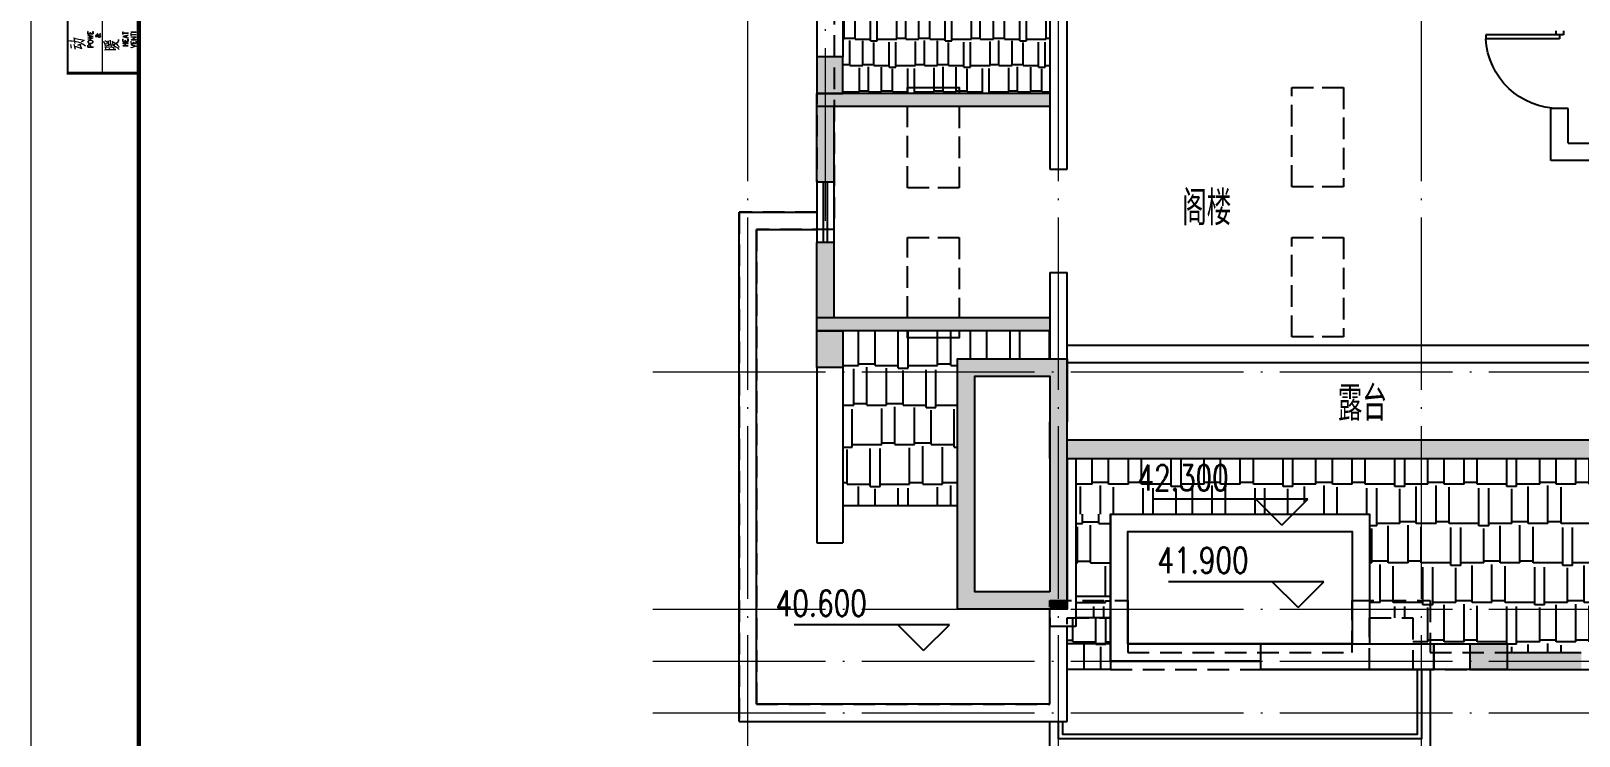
# Model space of a CAD drawing. Extents: x 1332633 to 1595679, y 264824 to 640777.
# Drawn here: x 1338833 to 1356757, y 449708 to 457878 of the extents above; entities that cross this region are included whole.
import ezdxf
from ezdxf.enums import TextEntityAlignment as Align

# ---------------------------------------------------------------- set-up
doc = ezdxf.new("R2010")
doc.units = 0
doc.header["$LTSCALE"] = 1000
doc.header["$MEASUREMENT"] = 0
for name, pattern in [('DASH', [0.35, 0.25, -0.1]), ('DOTE', [2.42, 2, -0.2, 0.02, -0.2]), ('HIDDEN', [0.375, 0.25, -0.125])]:
    doc.linetypes.add(name, pattern=pattern)
doc.layers.get('0').update_dxf_attribs({"linetype": 'CONTINUOUS'})
for name, color, linetype, lineweight in [('_公共_图框', 4, 'CONTINUOUS', 5), ('DOTE', 1, 'DOTE', 13), ('PUB_TEXT', 7, 'CONTINUOUS', 13)]:
    doc.layers.add(name, color=color, linetype=linetype, lineweight=lineweight)
for name, color, linetype in [('A-Balcony(建筑阳台)', 32, 'CONTINUOUS'), ('A-Fur1(建筑厨卫洁具)', 136, 'CONTINUOUS'), ('A-Hz1(房间名称)', 4, 'CONTINUOUS'), ('A-Wall(建筑墙)', 255, 'CONTINUOUS'), ('A-WALL_建筑墙_', 255, 'CONTINUOUS'), ('A-WINDOW(建筑门窗)', 4, 'CONTINUOUS'), ('A-WINDOW_建筑门窗_', 4, 'CONTINUOUS'), ('A-建筑屋顶', 33, 'CONTINUOUS'), ('DIM_ELEV', 3, 'CONTINUOUS'), ('hatch', 251, 'CONTINUOUS')]:
    doc.layers.add(name, color=color, linetype=linetype)
doc.styles.add('_TCH_DIM', font='SIMPLEX', dxfattribs={"width": 0.8, "bigfont": 'HZTXT'})
doc.styles.add('SUNYAT1', font='3yromans.shx', dxfattribs={"width": 0.75, "bigfont": '3yhztxt.shx'})
doc.styles.add('图框文字', font='SIMKAI.TTF')
pattern_1 = [(0, (0, 0), (971.55, 457.2), [228.6, -190.5, 266.7, -114.3, 342.9, -152.4]), (0, (228.6, 19.05), (971.55, 457.2), [190.5, -723.9, 152.4, -228.6]), (0, (685.8, -28.57), (971.55, 457.2), [114.3, -1181.1]), (90, (0, 0), (-323.85, 457.2), [438.15, -1390.65]), (90, (228.6, 0), (-323.85, 457.2), [428.625, -1400.175]), (90, (419.1, 0), (-323.85, 457.2), [400.05, -1428.75]), (90, (685.8, -28.57), (-323.85, 457.2), [438.15, -1390.65]), (90, (800.1, -28.57), (-323.85, 457.2), [438.15, -1390.65]), (90, (1143, 0), (-323.85, 457.2), [419.1, -1409.7])]
pattern_2 = [(180, (2738264.6, 0), (-971.55, 457.2), [228.6, -190.5, 266.7, -114.3, 342.9, -152.4]), (180, (2738036, 19.05), (-971.55, 457.2), [190.5, -723.9, 152.4, -228.6]), (180, (2737578.8, -28.57), (-971.55, 457.2), [114.3, -1181.1]), (90, (2738264.6, 0), (323.85, 457.2), [438.15, -1390.65]), (90, (2738036, 0), (323.85, 457.2), [428.625, -1400.175]), (90, (2737845.5, 0), (323.85, 457.2), [400.05, -1428.75]), (90, (2737578.8, -28.57), (323.85, 457.2), [438.15, -1390.65]), (90, (2737464.5, -28.57), (323.85, 457.2), [438.15, -1390.65]), (90, (2737121.6, 0), (323.85, 457.2), [419.1, -1409.7])]
pattern_3 = [(7e-15, (-22000, 0), (971.55, 457.2), [228.6, -190.5, 266.7, -114.3, 342.9, -152.4]), (7e-15, (-21771.4, 19.05), (971.55, 457.2), [190.5, -723.9, 152.4, -228.6]), (7e-15, (-21314.2, -28.57), (971.55, 457.2), [114.3, -1181.1]), (90, (-22000, 0), (-323.85, 457.2), [438.15, -1390.65]), (90, (-21771.4, 0), (-323.85, 457.2), [428.625, -1400.175]), (90, (-21580.9, 0), (-323.85, 457.2), [400.05, -1428.75]), (90, (-21314.2, -28.57), (-323.85, 457.2), [438.15, -1390.65]), (90, (-21199.9, -28.57), (-323.85, 457.2), [438.15, -1390.65]), (90, (-20857, 0), (-323.85, 457.2), [419.1, -1409.7])]

# ---------------------------------------------------------------- blocks, each defined once
blk = doc.blocks.new('vvxv')
at = {"layer": '_公共_图框'}
for p, q in [((-62175, 28600), (-62175, 17600)), ((-62546, 17972), (-62567, 17975)), ((-62521, 17970), (-62546, 17972)), ((-62529, 17888), (-62539, 17932)), ((-62493, 17966), (-62521, 17970)), ((-62498, 18009), (-62502, 18003)), ((-62502, 18003), (-62480, 18000)), ((-62488, 17943), (-62498, 18009)), ((-62485, 17874), (-62498, 17933)), ((-62474, 17964), (-62493, 17966)), ((-62480, 18000), (-62449, 17995)), ((-62454, 17960), (-62474, 17964)), ((-62457, 17922), (-62433, 17932)), ((-62435, 17930), (-62457, 17922)), ((-62430, 17952), (-62454, 17960)), ((-62449, 17995), (-62422, 17990)), ((-62419, 17933), (-62440, 17928)), ((-62411, 17880), (-62435, 17930)), ((-62433, 17932), (-62419, 17933)), ((-62413, 17943), (-62430, 17952)), ((-62422, 17990), (-62402, 17985)), ((-62414, 17964), (-62386, 17978)), ((-62383, 17977), (-62414, 17964)), ((-62398, 17936), (-62413, 17943)), ((-62402, 17985), (-62386, 17980)), ((-62384, 17925), (-62398, 17936)), ((-62386, 17980), (-62383, 17977)), ((-62370, 17912), (-62384, 17925)), ((-62338, 18083), (-62341, 18083)), ((-62341, 18056), (-62341, 18083)), ((-62341, 18056), (-62281, 18056)), ((-62341, 18042), (-62281, 18028)), ((-62341, 18042), (-62341, 18040)), ((-62341, 18040), (-62290, 18028)), ((-62341, 18017), (-62290, 18028)), ((-62290, 18005), (-62341, 18017)), ((-62341, 17994), (-62290, 18005)), ((-62281, 18005), (-62341, 17992)), ((-62341, 17992), (-62341, 17994)), ((-62338, 17971), (-62341, 17967)), ((-62341, 17967), (-62341, 17957)), ((-62341, 17957), (-62341, 17957)), ((-62341, 17957), (-62338, 17953)), ((-62341, 17921), (-62338, 17925)), ((-62338, 18058), (-62338, 18083)), ((-62338, 18058), (-62284, 18058)), ((-62333, 17976), (-62338, 17971)), ((-62335, 17971), (-62338, 17964)), ((-62338, 17964), (-62338, 17960)), ((-62338, 17960), (-62338, 17960)), ((-62338, 17960), (-62335, 17953)), ((-62338, 17953), (-62333, 17948)), ((-62338, 17925), (-62335, 17928)), ((-62338, 17921), (-62335, 17925)), ((-62327, 17976), (-62335, 17971)), ((-62335, 17953), (-62327, 17948)), ((-62335, 17928), (-62330, 17930)), ((-62335, 17925), (-62330, 17928)), ((-62333, 18017), (-62281, 18028)), ((-62281, 18005), (-62333, 18017)), ((-62327, 17978), (-62333, 17976)), ((-62333, 17948), (-62327, 17946)), ((-62330, 17930), (-62321, 17930)), ((-62330, 17928), (-62321, 17928)), ((-62318, 17980), (-62327, 17978)), ((-62318, 17978), (-62327, 17976)), ((-62327, 17948), (-62318, 17946)), ((-62327, 17946), (-62318, 17944)), ((-62321, 17930), (-62316, 17928)), ((-62321, 17928), (-62316, 17925)), ((-62304, 17980), (-62318, 17980)), ((-62304, 17978), (-62318, 17978)), ((-62318, 17946), (-62304, 17946)), ((-62318, 17944), (-62304, 17944)), ((-62316, 17928), (-62313, 17925)), ((-62316, 17925), (-62313, 17921)), ((-62313, 18072), (-62310, 18072)), ((-62313, 18058), (-62313, 18072)), ((-62313, 17925), (-62310, 17921)), ((-62310, 18072), (-62310, 18058)), ((-62296, 17978), (-62304, 17980)), ((-62296, 17976), (-62304, 17978)), ((-62304, 17946), (-62296, 17948)), ((-62304, 17944), (-62296, 17946)), ((-62290, 17976), (-62296, 17978)), ((-62287, 17971), (-62296, 17976)), ((-62296, 17948), (-62287, 17953)), ((-62296, 17946), (-62290, 17948)), ((-62284, 17971), (-62290, 17976)), ((-62290, 17948), (-62284, 17953)), ((-62284, 17964), (-62287, 17971)), ((-62287, 17953), (-62284, 17960)), ((-62284, 18083), (-62281, 18083)), ((-62284, 18058), (-62284, 18083)), ((-62281, 17967), (-62284, 17971)), ((-62284, 17960), (-62284, 17964)), ((-62284, 17953), (-62281, 17957)), ((-62281, 18083), (-62281, 18056)), ((-62281, 17957), (-62281, 17967)), ((-62251, 18037), (-62254, 18033)), ((-62254, 18033), (-62254, 18030)), ((-62254, 18030), (-62251, 18026)), ((-62245, 18040), (-62251, 18037)), ((-62248, 18037), (-62251, 18033)), ((-62245, 18037), (-62251, 18035)), ((-62251, 18033), (-62251, 18030)), ((-62251, 18030), (-62248, 18026)), ((-62251, 18028), (-62245, 18026)), ((-62251, 18026), (-62245, 18024)), ((-62240, 18040), (-62245, 18040)), ((-62240, 18037), (-62245, 18037)), ((-62245, 18026), (-62240, 18026)), ((-62245, 18024), (-62240, 18024)), ((-62234, 18037), (-62240, 18040)), ((-62234, 18035), (-62240, 18037)), ((-62240, 18026), (-62231, 18028)), ((-62240, 18024), (-62231, 18026)), ((-62234, 18058), (-62231, 18058)), ((-62234, 18058), (-62234, 18053)), ((-62234, 18053), (-62231, 18049)), ((-62228, 18033), (-62234, 18037)), ((-62231, 18033), (-62234, 18035)), ((-62231, 18058), (-62231, 18053)), ((-62231, 18053), (-62228, 18049)), ((-62231, 18051), (-62225, 18049)), ((-62231, 18049), (-62225, 18046)), ((-62231, 18028), (-62223, 18033)), ((-62223, 18021), (-62231, 18033)), ((-62231, 18026), (-62223, 18030)), ((-62220, 18021), (-62228, 18033)), ((-62225, 18049), (-62208, 18044)), ((-62225, 18046), (-62208, 18042)), ((-62223, 18033), (-62205, 18044)), ((-62223, 18030), (-62205, 18042)), ((-62217, 18017), (-62223, 18021)), ((-62217, 18019), (-62220, 18021)), ((-62211, 18017), (-62217, 18019)), ((-62211, 18014), (-62217, 18017)), ((-62205, 18017), (-62211, 18017)), ((-62205, 18014), (-62211, 18014)), ((-62208, 18044), (-62203, 18042)), ((-62208, 18042), (-62203, 18040)), ((-62205, 18044), (-62200, 18049)), ((-62205, 18042), (-62197, 18049)), ((-62200, 18019), (-62205, 18017)), ((-62200, 18017), (-62205, 18014)), ((-62203, 18042), (-62197, 18037)), ((-62203, 18040), (-62200, 18037)), ((-62200, 18049), (-62197, 18053)), ((-62200, 18037), (-62197, 18033)), ((-62197, 18024), (-62200, 18019)), ((-62197, 18019), (-62200, 18017)), ((-62197, 18058), (-62194, 18058)), ((-62197, 18053), (-62197, 18058)), ((-62197, 18049), (-62194, 18053)), ((-62197, 18037), (-62194, 18033)), ((-62197, 18033), (-62197, 18024)), ((-62194, 18024), (-62197, 18019)), ((-62194, 18053), (-62194, 18058)), ((-62194, 18033), (-62194, 18024)), ((-62164, 17968), (-62160, 17964)), ((-62160, 17964), (-62150, 17949)), ((-62150, 17949), (-62143, 17929)), ((-62143, 17974), (-62137, 17973)), ((-62143, 17929), (-62140, 17914)), ((-62139, 17938), (-62125, 17942)), ((-62137, 17973), (-62114, 17960)), ((-62125, 17942), (-62120, 17942)), ((-62120, 17942), (-62114, 17942)), ((-62106, 17973), (-62107, 17969)), ((-62107, 17969), (-62103, 17961)), ((-62095, 17912), (-62106, 17973)), ((-62095, 17935), (-62088, 17936)), ((-62088, 17936), (-62063, 17929)), ((-62082, 17982), (-62084, 17978)), ((-62084, 17978), (-62081, 17969)), ((-62068, 17905), (-62082, 17982)), ((-62063, 17929), (-62048, 17922)), ((-62057, 17969), (-62060, 17968)), ((-62060, 17968), (-62040, 17958)), ((-62049, 17931), (-62057, 17969)), ((-62052, 17926), (-62049, 17931)), ((-62040, 17958), (-62027, 17950)), ((-62038, 17931), (-61986, 17968)), ((-62038, 17929), (-62038, 17931)), ((-62027, 17950), (-62018, 17944)), ((-62018, 17944), (-62005, 17934)), ((-62005, 17934), (-61996, 17922)), ((-61988, 17969), (-61994, 17961)), ((-61985, 17991), (-61988, 17969)), ((-61986, 17968), (-61985, 17991)), ((-61935, 18080), (-61932, 18080)), ((-61935, 18050), (-61935, 18080)), ((-61935, 18050), (-61932, 18050)), ((-61876, 18041), (-61935, 18023)), ((-61935, 18023), (-61876, 18004)), ((-61932, 17993), (-61935, 17993)), ((-61935, 17966), (-61935, 17993)), ((-61935, 17966), (-61876, 17966)), ((-61935, 17947), (-61935, 17947)), ((-61876, 17947), (-61935, 17947)), ((-61935, 17947), (-61935, 17945)), ((-61935, 17945), (-61876, 17945)), ((-61932, 18050), (-61932, 18080)), ((-61932, 18066), (-61876, 18066)), ((-61932, 18064), (-61876, 18064)), ((-61932, 17968), (-61932, 17993)), ((-61932, 17968), (-61878, 17968)), ((-61927, 18023), (-61876, 18039)), ((-61927, 18023), (-61876, 18007)), ((-61907, 17982), (-61904, 17982)), ((-61907, 17968), (-61907, 17982)), ((-61907, 17918), (-61907, 17945)), ((-61904, 17982), (-61904, 17968)), ((-61904, 17918), (-61904, 17945)), ((-61893, 18011), (-61893, 18034)), ((-61890, 18009), (-61890, 18036)), ((-61878, 17993), (-61876, 17993)), ((-61878, 17968), (-61878, 17993)), ((-61876, 18066), (-61876, 18064)), ((-61876, 18039), (-61876, 18041)), ((-61876, 18007), (-61876, 18004)), ((-61876, 17993), (-61876, 17966)), ((-61876, 17945), (-61876, 17947)), ((-61841, 18079), (-61780, 18079)), ((-61841, 18076), (-61841, 18079)), ((-61841, 18076), (-61780, 18076)), ((-61841, 18063), (-61838, 18063)), ((-61841, 18033), (-61841, 18063)), ((-61841, 18033), (-61838, 18033)), ((-61841, 18019), (-61780, 18019)), ((-61841, 18017), (-61841, 18019)), ((-61789, 18017), (-61841, 18017)), ((-61841, 17987), (-61789, 18017)), ((-61841, 17987), (-61780, 17987)), ((-61838, 17971), (-61841, 17971)), ((-61841, 17944), (-61841, 17971)), ((-61841, 17944), (-61780, 17944)), ((-61841, 17930), (-61780, 17912)), ((-61841, 17930), (-61841, 17928)), ((-61841, 17928), (-61789, 17912)), ((-61838, 18033), (-61838, 18063)), ((-61838, 18049), (-61780, 18049)), ((-61838, 18047), (-61780, 18047)), ((-61838, 17946), (-61838, 17971)), ((-61838, 17946), (-61783, 17946)), ((-61832, 17989), (-61780, 18019)), ((-61832, 17989), (-61780, 17989)), ((-61812, 17960), (-61809, 17960)), ((-61812, 17946), (-61812, 17960)), ((-61809, 17960), (-61809, 17946)), ((-61783, 17971), (-61780, 17971)), ((-61783, 17946), (-61783, 17971)), ((-61780, 18076), (-61780, 18079)), ((-61780, 18049), (-61780, 18047)), ((-61780, 17989), (-61780, 17987)), ((-61780, 17971), (-61780, 17944)), ((-62490, 17909), (-62477, 17908)), ((-62477, 17908), (-62413, 17885)), ((-62413, 17885), (-62411, 17880)), ((-62341, 17900), (-62341, 17921)), ((-62341, 17900), (-62281, 17900)), ((-62338, 17903), (-62338, 17921)), ((-62338, 17903), (-62281, 17903)), ((-62313, 17921), (-62313, 17903)), ((-62310, 17921), (-62310, 17903)), ((-62281, 17903), (-62281, 17900)), ((-62147, 17869), (-62132, 17872)), ((-62145, 17899), (-62140, 17901)), ((-62054, 17896), (-62145, 17899)), ((-62140, 17901), (-62134, 17872)), ((-62132, 17872), (-62040, 17873)), ((-62129, 17915), (-62117, 17921)), ((-62117, 17921), (-62107, 17922)), ((-62088, 17873), (-62092, 17889)), ((-62035, 17895), (-62054, 17896)), ((-62048, 17922), (-62033, 17915)), ((-62041, 17889), (-62035, 17895)), ((-62038, 17872), (-62041, 17889)), ((-62040, 17873), (-62016, 17872)), ((-62016, 17872), (-62038, 17872)), ((-62033, 17915), (-62018, 17905)), ((-62018, 17905), (-62002, 17895)), ((-62002, 17895), (-61991, 17885)), ((-61996, 17922), (-61988, 17911)), ((-61991, 17885), (-61980, 17875)), ((-61988, 17911), (-61982, 17902)), ((-61982, 17902), (-61978, 17896)), ((-61935, 17918), (-61876, 17918)), ((-61935, 17915), (-61935, 17918)), ((-61876, 17915), (-61935, 17915)), ((-61876, 17918), (-61876, 17915)), ((-61876, 17915), (-61876, 17915)), ((-61841, 17896), (-61789, 17912)), ((-61780, 17912), (-61841, 17894)), ((-61841, 17894), (-61841, 17896))]:
    blk.add_line(p, q, dxfattribs=at)
blk.add_lwpolyline([(-63000, 0), (0, 0), (0, 29700), (-63000, 29700)], close=True, dxfattribs=at)
blk.add_lwpolyline([(-61750, 29200, 25, 25, 0), (-62575, 29200, 25, 25, 0), (-62575, 17600, 37.5, 37.5, 0), (-61750, 17600, 37.5, 37.5, 0)], format="xyseb", dxfattribs=at)
at = {"layer": '_公共_图框', "const_width": 50}
blk.add_lwpolyline([(-61750, 500), (-500, 500), (-500, 29200), (-61750, 29200)], close=True, dxfattribs=at)
at = {"layer": '_公共_图框', "style": '图框文字'}
for tag, height, p in [('建设单位', 250, (-2500, 19150)), ('合作单位', 250, (-2527, 16842)), ('项目名称', 250, (-2500, 15150)), ('项目编号', 250, (-2500, 13150)), ('建筑', 175, (-1300, 2800)), ('方案深化', 175, (-1300, 2450)), ('1:100', 175, (-1300, 2100)), ('20090705', 175, (-1300, 1750)), ('图号', 175, (-1300, 1225))]:
    blk.add_attdef(tag, text='', height=height, dxfattribs=at).set_placement(p, align=Align.MIDDLE_CENTER)
blk = doc.blocks.new('_A1WPO')
for p, q in [((-0.45, -0.05), (-0.45, 0.949)), ((-0.45, 0.949), (-0.4, 0.949)), ((-0.4, 0), (-0.4, 0.949)), ((-0.5, 0.05), (-0.45, 0.05)), ((-0.5, -0.05), (-0.45, -0.05)), ((-0.45, 0), (-0.4, 0))]:
    blk.add_line(p, q)
blk.add_arc((-0.45, 0), 0.95, 0, 86.983)
blk = doc.blocks.new('fsg')
at = {"layer": 'A-Fur1(建筑厨卫洁具)', "linetype": 'HIDDEN'}
for points in [[(1358132, 504525), (1355932, 504525), (1355932, 502285), (1351232, 502285), (1351232, 502885), (1347932, 502885), (1347932, 496885), (1347032, 496885), (1347032, 490985), (1350832, 490985), (1350832, 492185), (1351332, 492185), (1351332, 491585), (1354332, 491585), (1354332, 492185), (1354832, 492185), (1354832, 491585), (1358132, 491585)], [(1358132, 504325), (1356132, 504325), (1356132, 502085), (1351032, 502085), (1351032, 502685), (1348132, 502685), (1348132, 496685), (1347232, 496685), (1347232, 491185), (1350632, 491185), (1350632, 492385), (1351532, 492385), (1351532, 491785), (1354132, 491785), (1354132, 492385), (1355032, 492385), (1355032, 491785), (1358132, 491785)]]:
    blk.add_lwpolyline(points, dxfattribs=at)

msp = doc.modelspace()

# ---------------------------------------------------------------- hatches: boundary and pattern name
at = {"layer": 'hatch', "ltscale": 0.2}
h = msp.add_hatch(dxfattribs=at)
h.set_pattern_fill('AR-RSHKE', color=256, scale=100, style=0)
h.set_pattern_definition([(360, (-143339.6, 94459.1), (647.7, 304.8), [152.4, -127, 177.8, -76.2, 228.6, -101.6]), (360, (-143187.2, 94471.8), (647.7, 304.8), [127, -482.6, 101.6, -152.4]), (360, (-142882.4, 94440.05), (647.7, 304.8), [76.2, -787.4]), (90, (-143339.6, 94459.1), (-215.9, 304.8), [292.1, -927.1]), (90, (-143187.2, 94459.1), (-215.9, 304.8), [285.75, -933.45]), (90, (-143060.2, 94459.1), (-215.9, 304.8), [266.7, -952.5]), (90, (-142882.4, 94440.05), (-215.9, 304.8), [292.1, -927.1]), (90, (-142806.2, 94440.05), (-215.9, 304.8), [292.1, -927.1]), (90, (-142577.6, 94459.1), (-215.9, 304.8), [279.4, -939.8])])
h.paths.add_polyline_path([(1350632, 458206), (1350632, 458632), (1350632, 459177), (1348232, 459177), (1348232, 457578), (1348232, 457153), (1350632, 457153), (1350632, 458056)])
for points in [[(1347932, 457578), (1348232, 457578), (1348232, 457153), (1347932, 457153)], [(1347932, 457153), (1348232, 457153), (1350632, 457153), (1350632, 457003), (1347932, 457003)], [(1347932, 457003), (1348132, 457003), (1348132, 456128), (1347932, 456128)], [(1347932, 455428), (1348132, 455428), (1348132, 454553), (1347932, 454553)], [(1355492, 450778), (1355924, 450778), (1355924, 450478), (1355492, 450478)], [(1355924, 450678), (1356783, 450678), (1356783, 450478), (1355924, 450478)]]:
    msp.add_hatch(color=256, dxfattribs=at).paths.add_polyline_path(points)
h = msp.add_hatch(color=256, dxfattribs=at)
h.paths.add_polyline_path([(1347932, 454403), (1348232, 454403), (1348232, 453977), (1347932, 453977)])
h.paths.add_polyline_path([(1347932, 454553), (1350632, 454553), (1350632, 454403), (1347932, 454403)])
h = msp.add_hatch(dxfattribs=at)
h.set_pattern_fill('AR-RSHKE,_O', color=256, scale=150)
h.set_pattern_definition(pattern_1)
h.paths.add_polyline_path([(1349562, 454078), (1350632, 454078), (1350632, 454403), (1348232, 454403), (1348232, 453977), (1348232, 452378), (1349562, 452378)])
h = msp.add_hatch(color=256, dxfattribs=at)
h.dxf.hatch_style = 1
h.paths.add_polyline_path([(1350832, 454078), (1349562, 454078), (1349562, 451178), (1350632, 451178), (1350632, 451278), (1350832, 451278), (1350832, 452924)])
h.paths.add_polyline_path([(1350632, 451378), (1349762, 451378), (1349762, 453878), (1350632, 453878)], flags=16)
h = msp.add_hatch(color=256, dxfattribs=at)
h.dxf.hatch_style = 1
h.paths.add_polyline_path([(1350832, 453139), (1353596, 453139), (1353596, 452924), (1350832, 452924)])
h = msp.add_hatch(color=256, dxfattribs=at)
h.dxf.hatch_style = 1
h.paths.add_polyline_path([(1353596, 453139), (1364629, 453139), (1364629, 452924), (1353596, 452924)])
h = msp.add_hatch(dxfattribs=at)
h.set_pattern_fill('AR-RSHKE,_O', color=256, scale=150)
h.set_pattern_definition(pattern_2)
h.paths.add_polyline_path([(1350932, 452924), (1353596, 452924), (1353596, 452452), (1353016, 452452), (1353190, 452278), (1351332, 452278), (1350932, 452278)])
h.paths.add_polyline_path([(1352829, 452478), (1351571, 452478), (1351571, 452924), (1352829, 452924)], flags=24)
h.paths.add_polyline_path([(1352829, 452478), (1351571, 452478), (1351571, 452924), (1352829, 452924)], flags=24)
h = msp.add_hatch(dxfattribs=at)
h.set_pattern_fill('AR-RSHKE,_O', color=256, scale=150)
h.set_pattern_definition(pattern_2)
h.paths.add_polyline_path([(1354332, 452278), (1353596, 452278), (1353596, 452432), (1353616, 452452), (1353596, 452452), (1353596, 452924), (1358032, 452924), (1358032, 450678), (1357532, 450678), (1356783, 450678), (1355924, 450678), (1355924, 450778), (1355492, 450778), (1355032, 450778), (1355032, 451278), (1354332, 451278)])
h = msp.add_hatch(dxfattribs=at)
h.set_pattern_fill('AR-RSHKE,_O', color=256, scale=150)
h.set_pattern_definition(pattern_2)
h.paths.add_polyline_path([(1353016, 452452), (1353596, 452452), (1353596, 452432), (1353442, 452278), (1353190, 452278)])
h = msp.add_hatch(dxfattribs=at)
h.set_pattern_fill('AR-RSHKE,_O', color=256, scale=150)
h.set_pattern_definition(pattern_1)
h.paths.add_polyline_path([(1350932, 452278), (1351332, 452278), (1351332, 451325), (1350932, 451325)])
h = msp.add_hatch(color=256, dxfattribs=at)
h.dxf.hatch_style = 1
h.paths.add_polyline_path([(1350832, 451278), (1350632, 451278), (1350632, 451178), (1350832, 451178)])
h = msp.add_hatch(dxfattribs=at)
h.set_pattern_fill('AR-RSHKE,_O', color=256, scale=150)
h.set_pattern_definition(pattern_1)
h.paths.add_polyline_path([(1351332, 451278), (1350932, 451278), (1350932, 451078), (1351332, 451078)])
h = msp.add_hatch(dxfattribs=at)
h.set_pattern_fill('AR-RSHKE,_O', color=256, scale=150)
h.set_pattern_definition(pattern_2)
h.paths.add_polyline_path([(1354332, 451278), (1355032, 451278), (1355032, 450778), (1354832, 450778), (1354832, 451078), (1354332, 451078)], flags=17)
h = msp.add_hatch(dxfattribs=at)
h.set_pattern_fill('AR-RSHKE,_O', color=256, scale=150)
h.set_pattern_definition(pattern_3)
h.paths.add_polyline_path([(1351332, 451078), (1350832, 451078), (1350832, 450778), (1351332, 450778)])
h = msp.add_hatch(dxfattribs=at)
h.set_pattern_fill('AR-RSHKE,_O', color=256, scale=150)
h.set_pattern_definition(pattern_3)
h.paths.add_polyline_path([(1351332, 450778), (1350832, 450778), (1350832, 450478), (1351332, 450478)])

# ---------------------------------------------------------------- linework, layer by layer
at = {"layer": 'A-Balcony(建筑阳台)'}
for p, q in [((1347932, 459609, 0), (1347932, 457578, 0)), ((1348232, 459609), (1348232, 457578)), ((1347032, 449878), (1347032, 455778)), ((1347032, 455778), (1347932, 455778)), ((1347232, 450078), (1347232, 455578)), ((1347232, 455578), (1347932, 455578)), ((1347232, 455578), (1347932, 455578)), ((1347932, 453977), (1347932, 451946)), ((1348232, 453977), (1348232, 451946)), ((1350932, 452924), (1350932, 450978, 0)), ((1348232, 452378), (1349562, 452378)), ((1351332, 452278), (1351332, 450578)), ((1347932, 451946), (1348232, 451946)), ((1350632, 450078), (1350632, 451178)), ((1351332, 451325, 0), (1350931, 451325, 0)), ((1351332, 451325, 0), (1350931, 451325, 0)), ((1351332, 451325, 0), (1350931, 451325, 0)), ((1350932, 450978, 0), (1350632, 450978, 0)), ((1350832, 449878), (1350832, 450978)), ((1351332, 451078), (1350932, 451078)), ((1351332, 451078), (1350932, 451078)), ((1351332, 450778), (1350832, 450778)), ((1355077, 450778), (1355077, 450478)), ((1351332, 450478), (1350832, 450478)), ((1351332, 450578), (1353074, 450578)), ((1351332, 450578), (1353074, 450578)), ((1350632, 450078), (1347232, 450078)), ((1347032, 449878), (1350832, 449878))]:
    msp.add_line(p, q, dxfattribs=at)
for points in [[(1353074, 450578), (1351332, 450578), (1351332, 452278), (1354332, 452278), (1354332, 450778)], [(1355492, 450478), (1353074, 450478), (1353074, 450778), (1355492, 450778)], [(1355032, 450478), (1355032, 449478), (1350632, 449478), (1350632, 449878)], [(1354932, 450478), (1354932, 449678), (1350732, 449678), (1350732, 449878)], [(1354882, 450478), (1354882, 449728), (1350782, 449728), (1350782, 449878)]]:
    msp.add_lwpolyline(points, dxfattribs=at)
msp.add_lwpolyline([(1351532, 450778), (1351532, 452078), (1354132, 452078), (1354132, 450778)], close=True, dxfattribs=at)
at = {"layer": 'A-Wall(建筑墙)'}
for p, q in [((1350832, 454238, 0), (1358032, 454238, 0)), ((1350832, 454038, 0), (1358032, 454038, 0)), ((1353074, 450778), (1355077, 450778)), ((1355492, 450778), (1355924, 450778)), ((1353074, 450478), (1355077, 450478)), ((1355492, 450478), (1355924, 450478))]:
    msp.add_line(p, q, dxfattribs=at)
at = {"layer": 'A-Wall(建筑墙)', "ltscale": 0.2}
for p, q in [((1350832, 453139), (1369132, 453139)), ((1350832, 452924), (1369132, 452924))]:
    msp.add_line(p, q, dxfattribs=at)
at = {"layer": 'A-WALL_建筑墙_', "ltscale": 0.2}
for p, q in [((1350632, 458056, 0), (1350632, 456278, 0)), ((1350632, 457153), (1347932, 457153)), ((1350632, 457003), (1347932, 457003)), ((1350632, 455078), (1350632, 454078, 0)), ((1350632, 454553), (1347932, 454553)), ((1350632, 454403), (1347932, 454403)), ((1353074, 450478), (1353074, 450778)), ((1355077, 450778), (1355077, 450778)), ((1355077, 450478), (1355077, 450778)), ((1355492, 450778), (1355492, 450478)), ((1355924, 450778), (1355924, 450478)), ((1355924, 450678), (1356783, 450678)), ((1355924, 450478), (1356783, 450478))]:
    msp.add_line(p, q, dxfattribs=at)
at = {"layer": 'A-WALL_建筑墙_'}
for p, q in [((1350832, 457003), (1350832, 458056)), ((1347932, 456128), (1347932, 457153)), ((1348132, 456128), (1348132, 457003)), ((1350832, 456278), (1350832, 457003)), ((1356632, 456978), (1356432, 456978)), ((1356432, 456378), (1356432, 456978)), ((1356632, 456978), (1356432, 456978)), ((1356632, 456578), (1356632, 456978)), ((1356632, 456578), (1356632, 456978)), ((1356632, 456578), (1357132, 456578)), ((1356932, 456378), (1356432, 456378)), ((1350632, 456278), (1350832, 456278)), ((1347932, 454403), (1347932, 455428)), ((1348132, 454553), (1348132, 455428)), ((1350632, 455078), (1350832, 455078)), ((1350832, 452924), (1350832, 455078)), ((1350832, 451278), (1350832, 452924)), ((1351332, 452278), (1354332, 452278)), ((1354332, 452278), (1354332, 450778)), ((1354132, 451278), (1354132, 450778)), ((1354132, 451278), (1354132, 450778))]:
    msp.add_line(p, q, dxfattribs=at)
at = {"layer": 'A-WALL_建筑墙_', "ltscale": 0.2}
for points in [[(1347932, 457153), (1348232, 457153), (1348232, 457578), (1347932, 457578)], [(1347932, 454403), (1348232, 454403), (1348232, 453977), (1347932, 453977)], [(1350632, 451378), (1349762, 451378), (1349762, 453878), (1350632, 453878)]]:
    msp.add_lwpolyline(points, close=True, dxfattribs=at)
at = {"layer": 'A-WALL_建筑墙_', "elevation": 0}
for points in [[(1347932, 456128), (1348132, 456128)], [(1348132, 455428), (1347932, 455428)]]:
    msp.add_lwpolyline(points, dxfattribs=at)
at = {"layer": 'A-WALL_建筑墙_', "ltscale": 0.2}
for points in [[(1350832, 452924), (1350832, 451178), (1349562, 451178), (1349562, 454078), (1350832, 454078), (1350832, 453350)], [(1350632, 452924), (1350632, 452924), (1350632, 453350)], [(1355492, 450778), (1355924, 450778)], [(1355924, 450478), (1355492, 450478)]]:
    msp.add_lwpolyline(points, dxfattribs=at)
at = {"layer": 'A-WINDOW(建筑门窗)'}
for p, q in [((1347932, 456128), (1347932, 455428)), ((1348007, 456128), (1348007, 455428)), ((1348057, 455428), (1348057, 456128, 0)), ((1348132, 455428), (1348132, 456128, 0))]:
    msp.add_line(p, q, dxfattribs=at)
for points in [[(1348982, 457153), (1348982, 457223), (1349582, 457223), (1349582, 457153)], [(1349582, 454403), (1349582, 454323), (1348982, 454323), (1348982, 454403)]]:
    msp.add_lwpolyline(points, dxfattribs=at)
at = {"layer": 'A-WINDOW(建筑门窗)', "linetype": 'DASH', "elevation": 0}
for points in [[(1354032, 457223), (1354032, 456071), (1353432, 456071), (1353432, 457223)], [(1354032, 455485), (1354032, 454332), (1353432, 454332), (1353432, 455485)]]:
    msp.add_lwpolyline(points, close=True, dxfattribs=at)
at = {"layer": 'A-WINDOW(建筑门窗)', "linetype": 'DASH'}
for points in [[(1349582, 457003), (1349582, 456061), (1348982, 456061), (1348982, 457003)], [(1348982, 454553), (1348982, 455485), (1349582, 455485), (1349582, 454553)]]:
    msp.add_lwpolyline(points, dxfattribs=at)
at = {"layer": 'A-建筑屋顶', "ltscale": 0.2}
for p, q in [((1351532, 451278), (1351532, 450778)), ((1351532, 451278), (1351532, 450778)), ((1350632, 450978), (1350632, 451078)), ((1350632, 451078, 0), (1350632, 450978, 0)), ((1351532, 450778), (1354132, 450778)), ((1351532, 450778), (1354132, 450778))]:
    msp.add_line(p, q, dxfattribs=at)
at = {"layer": 'DIM_ELEV'}
for p, q in [((1353616, 452452), (1351816, 452452)), ((1353616, 452452), (1351816, 452452)), ((1353316, 452152), (1353016, 452452)), ((1353316, 452152), (1353016, 452452)), ((1353316, 452152), (1353616, 452452)), ((1353316, 452152), (1353616, 452452)), ((1353804, 451497), (1352004, 451497)), ((1353504, 451197), (1353204, 451497)), ((1353504, 451197), (1353804, 451497)), ((1349469, 450998), (1347669, 450998)), ((1349169, 450698), (1348869, 450998)), ((1349169, 450698), (1349469, 450998))]:
    msp.add_line(p, q, dxfattribs=at)
at = {"layer": 'DOTE'}
for p, q in [((1347132, 448878), (1347132, 465911)), ((1348032, 455678), (1348032, 465911)), ((1350732, 448878), (1350732, 465911)), ((1354932, 448878), (1354932, 465911)), ((1346032, 453928), (1393109, 453928)), ((1346032, 451178), (1393109, 451178)), ((1346032, 450578), (1393109, 450578)), ((1346032, 449978), (1393109, 449978))]:
    msp.add_line(p, q, dxfattribs=at)

# ---------------------------------------------------------------- block references
msp.add_blockref('vvxv', (1401833, 439789))
at = {"layer": 'A-Fur1(建筑厨卫洁具)'}
msp.add_blockref('fsg', (0, -41107), dxfattribs=at)
at = {"layer": 'A-WINDOW_建筑门窗_', "xscale": -900, "yscale": 900, "zscale": 900, "rotation": 90}
msp.add_blockref('_A1WPO', (1356532, 457428), dxfattribs=at)
msp.add_blockref('_A1WPO', (1356532, 457428), dxfattribs=at)

# ---------------------------------------------------------------- texts
at = {"layer": 'A-Hz1(房间名称)', "style": 'SUNYAT1', "width": 0.75}
for s, p in [('阁楼', (1352162, 455626, -2323)), ('露台', (1353964, 453361, -2323))]:
    msp.add_text(s, height=400, dxfattribs=at).set_placement(p)
at = {"layer": 'PUB_TEXT', "style": '_TCH_DIM', "width": 0.752941}
for s, p in [('42.300', (1351645, 452552)), ('42.300', (1351645, 452552)), ('41.900', (1351876, 451597)), ('40.600', (1347456, 451098))]:
    msp.add_text(s, height=297.5, dxfattribs=at).set_placement(p)

doc.saveas('drawing.dxf')
